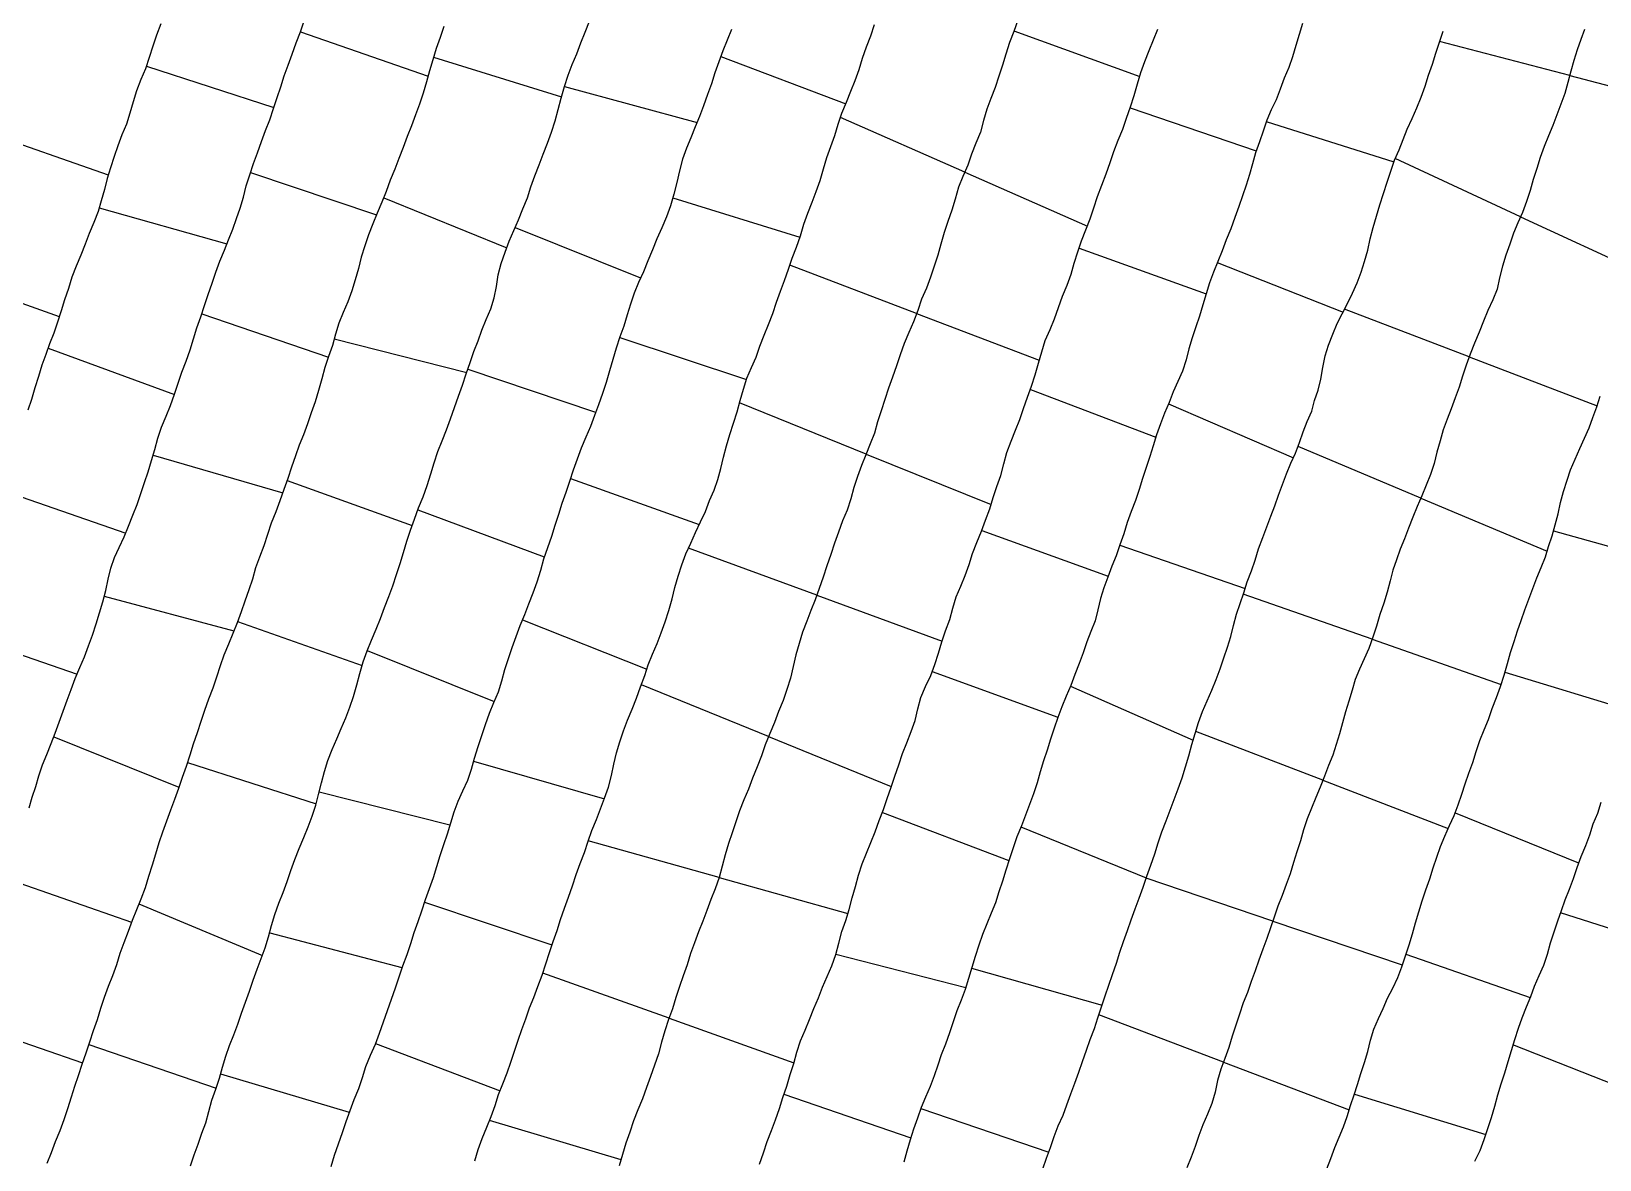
# Model space of a CAD drawing. Extents: x 703186 to 703989, y 1560402 to 1561368.
# Drawn here: x 703844.8 to 703897.3, y 1560794 to 1560831.7 of the extents above; entities that cross this region are included whole.
import ezdxf

# ---------------------------------------------------------------- set-up
doc = ezdxf.new("R2010")
doc.units = 0
doc.layers.add('10124_2002_REAL', color=30, linetype='Continuous')
doc.layers.add('AGROCAD PLL', color=7, linetype='Continuous')

msp = doc.modelspace()

# ---------------------------------------------------------------- linework, layer by layer
at = {"layer": '10124_2002_REAL'}
for points in [[(703849.17, 1560831.9647), (703849.0227, 1560831.5895), (703848.8938, 1560831.213), (703848.7779, 1560830.8381), (703848.6532, 1560830.4559), (703848.5001, 1560830.0973), (703848.3549, 1560829.726), (703848.2461, 1560829.3511), (703848.135, 1560828.9795), (703848.0185, 1560828.6072), (703847.8619, 1560828.2493), (703847.7258, 1560827.8883), (703847.6071, 1560827.5253), (703847.4841, 1560827.1515), (703847.3671, 1560826.7905), (703847.2813, 1560826.4238), (703847.1733, 1560826.0493), (703847.0695, 1560825.6841), (703846.9287, 1560825.3156), (703846.7728, 1560824.9565), (703846.6357, 1560824.5921), (703846.49, 1560824.223), (703846.3359, 1560823.8568), (703846.1949, 1560823.4932), (703846.0772, 1560823.1156), (703845.9485, 1560822.7372), (703845.8296, 1560822.367), (703845.7118, 1560821.9886), (703845.5851, 1560821.6221), (703845.4492, 1560821.2653), (703845.3165, 1560820.9027), (703845.1917, 1560820.5449), (703845.0755, 1560820.174), (703844.9591, 1560819.7864), (703844.8438, 1560819.4072), (703844.7157, 1560819.0425)], [(703844.7602, 1560805.7489), (703844.8705, 1560806.1062), (703844.9822, 1560806.4615), (703845.086, 1560806.8169), (703845.2056, 1560807.1836), (703845.3513, 1560807.5355), (703845.4971, 1560807.9009), (703845.6379, 1560808.2497), (703845.7662, 1560808.6096), (703845.8993, 1560808.9797), (703846.0306, 1560809.3424), (703846.1663, 1560809.7083), (703846.3076, 1560810.0754), (703846.4629, 1560810.4403), (703846.6135, 1560810.801), (703846.7439, 1560811.1602), (703846.8798, 1560811.5221), (703847, 1560811.8974), (703847.1139, 1560812.2668), (703847.2243, 1560812.641), (703847.3234, 1560813.0111), (703847.4077, 1560813.39), (703847.4974, 1560813.7618), (703847.6192, 1560814.1136), (703847.7767, 1560814.4573), (703847.9397, 1560814.8089), (703848.0895, 1560815.1655), (703848.2316, 1560815.5348), (703848.3809, 1560815.8887), (703848.499, 1560816.2537), (703848.6174, 1560816.6222), (703848.7395, 1560816.9876), (703848.8551, 1560817.358), (703848.9637, 1560817.7319), (703849.0679, 1560818.1059), (703849.1889, 1560818.4775), (703849.3431, 1560818.8409), (703849.4858, 1560819.2036), (703849.6254, 1560819.579), (703849.7467, 1560819.9449), (703849.8728, 1560820.3196), (703850.0137, 1560820.6871), (703850.1453, 1560821.0573), (703850.2608, 1560821.4301), (703850.3752, 1560821.8004), (703850.5011, 1560822.1695), (703850.6284, 1560822.5409), (703850.7499, 1560822.9159), (703850.8807, 1560823.287), (703851.0078, 1560823.6569), (703851.1418, 1560824.0224), (703851.2906, 1560824.3943), (703851.4302, 1560824.7405), (703851.5686, 1560825.0968), (703851.6996, 1560825.4507), (703851.8215, 1560825.798), (703851.927, 1560826.1665), (703852.0181, 1560826.5508), (703852.1374, 1560826.9172), (703852.2632, 1560827.2917), (703852.3994, 1560827.6555), (703852.5337, 1560828.0241), (703852.6703, 1560828.3925), (703852.8067, 1560828.758), (703852.933, 1560829.128), (703853.0604, 1560829.4954), (703853.174, 1560829.8528), (703853.2905, 1560830.2251), (703853.4193, 1560830.5846), (703853.5569, 1560830.9502), (703853.6934, 1560831.3283), (703853.8347, 1560831.6966), (703853.9639, 1560832.0662)], [(703858.6265, 1560831.877), (703858.5034, 1560831.5119), (703858.3721, 1560831.1383), (703858.2563, 1560830.7649), (703858.1516, 1560830.39), (703858.0485, 1560830.0195), (703857.9332, 1560829.6482), (703857.8162, 1560829.2786), (703857.6809, 1560828.9188), (703857.5439, 1560828.5568), (703857.3997, 1560828.2002), (703857.2671, 1560827.8335), (703857.1221, 1560827.4645), (703856.985, 1560827.1074), (703856.8388, 1560826.7387), (703856.7059, 1560826.359), (703856.5593, 1560825.9979), (703856.4048, 1560825.6378), (703856.2524, 1560825.2784), (703856.1105, 1560824.9132), (703855.9886, 1560824.5365), (703855.8688, 1560824.1667), (703855.7739, 1560823.7874), (703855.6683, 1560823.4029), (703855.5565, 1560823.0341), (703855.4187, 1560822.6708), (703855.2662, 1560822.3132), (703855.1218, 1560821.9553), (703855.0031, 1560821.5894), (703854.9062, 1560821.2096), (703854.7772, 1560820.8355), (703854.6522, 1560820.4697), (703854.546, 1560820.0912), (703854.4409, 1560819.7074), (703854.3233, 1560819.3281), (703854.1959, 1560818.9555), (703854.0656, 1560818.5877), (703853.9355, 1560818.2201), (703853.7904, 1560817.8767), (703853.6639, 1560817.5156), (703853.5342, 1560817.1403), (703853.4138, 1560816.7649), (703853.2801, 1560816.3928), (703853.1491, 1560816.0172), (703853.0101, 1560815.6442), (703852.8571, 1560815.2696), (703852.728, 1560814.8928), (703852.6097, 1560814.5098), (703852.4697, 1560814.1335), (703852.3365, 1560813.7692), (703852.2266, 1560813.3959), (703852.1056, 1560813.0326), (703851.975, 1560812.6628), (703851.85, 1560812.3023), (703851.7214, 1560811.9383), (703851.5778, 1560811.5782), (703851.4269, 1560811.2179), (703851.2776, 1560810.8559), (703851.1529, 1560810.4903), (703851.0312, 1560810.1222), (703850.9024, 1560809.745), (703850.762, 1560809.379), (703850.6291, 1560809.0026), (703850.5051, 1560808.6393), (703850.3761, 1560808.2608), (703850.2532, 1560807.8783), (703850.1363, 1560807.507), (703850.0161, 1560807.1342), (703849.8809, 1560806.7598), (703849.7536, 1560806.396), (703849.6185, 1560806.0286), (703849.495, 1560805.6645), (703849.3518, 1560805.3005), (703849.2186, 1560804.9377), (703849.1033, 1560804.5782), (703848.9903, 1560804.2016), (703848.8781, 1560803.8304), (703848.7586, 1560803.455), (703848.6385, 1560803.0717), (703848.5019, 1560802.6986), (703848.3508, 1560802.337), (703848.2096, 1560801.9759), (703848.072, 1560801.6073), (703847.932, 1560801.2382), (703847.7981, 1560800.8751), (703847.6808, 1560800.5024), (703847.5473, 1560800.1346), (703847.4077, 1560799.7678), (703847.2694, 1560799.4026), (703847.151, 1560799.0368), (703847.034, 1560798.6625), (703846.9087, 1560798.287), (703846.7851, 1560797.9152), (703846.6568, 1560797.5397), (703846.5256, 1560797.1617), (703846.4014, 1560796.7885), (703846.2768, 1560796.4268), (703846.1642, 1560796.0696), (703846.041, 1560795.685), (703845.9182, 1560795.3152), (703845.7891, 1560794.9503), (703845.6394, 1560794.5741), (703845.4994, 1560794.2157), (703845.3506, 1560793.8576)], [(703850.1609, 1560793.7742), (703850.2848, 1560794.1417), (703850.4168, 1560794.5024), (703850.538, 1560794.8644), (703850.6657, 1560795.2191), (703850.7727, 1560795.5923), (703850.8773, 1560795.967), (703851.0006, 1560796.3376), (703851.1231, 1560796.7057), (703851.2317, 1560797.0699), (703851.3434, 1560797.438), (703851.4603, 1560797.8042), (703851.6028, 1560798.1613), (703851.7434, 1560798.5138), (703851.8689, 1560798.8837), (703851.9978, 1560799.2456), (703852.1273, 1560799.6117), (703852.2503, 1560799.9833), (703852.3825, 1560800.3475), (703852.521, 1560800.7064), (703852.6586, 1560801.063), (703852.7698, 1560801.4342), (703852.8682, 1560801.8077), (703852.9819, 1560802.1803), (703853.1141, 1560802.554), (703853.2607, 1560802.9154), (703853.3919, 1560803.2815), (703853.5183, 1560803.6517), (703853.6501, 1560804.0155), (703853.794, 1560804.3856), (703853.9509, 1560804.754), (703854.0876, 1560805.1096), (703854.229, 1560805.4707), (703854.3443, 1560805.832), (703854.4362, 1560806.1987), (703854.5333, 1560806.5809), (703854.6347, 1560806.9604), (703854.7502, 1560807.3339), (703854.8915, 1560807.6982), (703855.047, 1560808.0551), (703855.1964, 1560808.4019), (703855.3473, 1560808.7535), (703855.4832, 1560809.1096), (703855.6049, 1560809.475), (703855.7207, 1560809.8559), (703855.8219, 1560810.2354), (703855.9288, 1560810.6244), (703856.063, 1560810.9931), (703856.2094, 1560811.3572), (703856.3656, 1560811.7186), (703856.513, 1560812.081), (703856.6501, 1560812.45), (703856.7886, 1560812.8143), (703856.9238, 1560813.1717), (703857.0488, 1560813.5479), (703857.1639, 1560813.9142), (703857.2758, 1560814.2872), (703857.3939, 1560814.6638), (703857.5142, 1560815.0338), (703857.6472, 1560815.4001), (703857.7866, 1560815.776), (703857.9345, 1560816.1514), (703858.0668, 1560816.5315), (703858.1912, 1560816.9119), (703858.3005, 1560817.2878), (703858.4319, 1560817.6617), (703858.5777, 1560818.0215), (703858.7139, 1560818.3831), (703858.8461, 1560818.7564), (703858.9877, 1560819.1321), (703859.1156, 1560819.5114), (703859.2542, 1560819.884), (703859.3803, 1560820.2609), (703859.5075, 1560820.6376), (703859.6336, 1560821.0019), (703859.773, 1560821.3616), (703859.8966, 1560821.7241), (703860.0474, 1560822.0787), (703860.1985, 1560822.4352), (703860.312, 1560822.8002), (703860.3863, 1560823.1825), (703860.4454, 1560823.5745), (703860.5495, 1560823.9481), (703860.6736, 1560824.3269), (703860.8122, 1560824.6924), (703860.9742, 1560825.0489), (703861.1211, 1560825.4149), (703861.2745, 1560825.777), (703861.4301, 1560826.1466), (703861.5403, 1560826.5157), (703861.6752, 1560826.8846), (703861.818, 1560827.251), (703861.9536, 1560827.6095), (703862.0994, 1560827.9704), (703862.2278, 1560828.3407), (703862.351, 1560828.7159), (703862.4542, 1560829.1005), (703862.5544, 1560829.4821), (703862.6589, 1560829.8677), (703862.7842, 1560830.2464), (703862.9188, 1560830.6063), (703863.0743, 1560830.9661), (703863.2122, 1560831.3306), (703863.3503, 1560831.6844), (703863.5, 1560832.0572)], [(703868.2407, 1560831.7707), (703868.1035, 1560831.4145), (703867.9566, 1560831.0593), (703867.8194, 1560830.6969), (703867.6899, 1560830.33), (703867.5745, 1560829.96), (703867.4423, 1560829.5964), (703867.3108, 1560829.2265), (703867.1766, 1560828.8646), (703867.0306, 1560828.5145), (703866.8855, 1560828.1572), (703866.7389, 1560827.8111), (703866.6094, 1560827.4352), (703866.5029, 1560827.0459), (703866.4183, 1560826.656), (703866.3229, 1560826.2658), (703866.2033, 1560825.8806), (703866.0712, 1560825.5057), (703865.9161, 1560825.1427), (703865.7543, 1560824.779), (703865.6029, 1560824.4093), (703865.4506, 1560824.0441), (703865.3, 1560823.6705), (703865.1414, 1560823.315), (703864.9902, 1560822.9579), (703864.8707, 1560822.5928), (703864.7576, 1560822.2277), (703864.6446, 1560821.8566), (703864.5164, 1560821.4919), (703864.3916, 1560821.1163), (703864.2806, 1560820.7407), (703864.1696, 1560820.3602), (703864.0568, 1560819.9711), (703863.9333, 1560819.5983), (703863.7997, 1560819.2286), (703863.6601, 1560818.8647), (703863.53, 1560818.5022), (703863.3717, 1560818.1406), (703863.2175, 1560817.7744), (703863.0829, 1560817.405), (703862.9576, 1560817.0339), (703862.8256, 1560816.6652), (703862.7064, 1560816.288), (703862.5738, 1560815.9237), (703862.4584, 1560815.5549), (703862.3388, 1560815.1869), (703862.2265, 1560814.8152), (703862.0911, 1560814.4404), (703861.9563, 1560814.0581), (703861.8561, 1560813.6789), (703861.7386, 1560813.2982), (703861.6036, 1560812.9233), (703861.4589, 1560812.5554), (703861.3197, 1560812.1967), (703861.1737, 1560811.828), (703861.0349, 1560811.4635), (703860.9048, 1560811.1008), (703860.7821, 1560810.7304), (703860.6572, 1560810.3616), (703860.558, 1560809.9885), (703860.4432, 1560809.6161), (703860.2891, 1560809.2608), (703860.1432, 1560808.897), (703860.0126, 1560808.5261), (703859.8832, 1560808.1596), (703859.7607, 1560807.7855), (703859.6453, 1560807.4019), (703859.538, 1560807.0289), (703859.4166, 1560806.661), (703859.2487, 1560806.3075), (703859.0952, 1560805.9544), (703858.9579, 1560805.6042), (703858.8466, 1560805.23), (703858.7435, 1560804.8667), (703858.6205, 1560804.5103), (703858.4925, 1560804.1436), (703858.3853, 1560803.7781), (703858.2706, 1560803.4062), (703858.135, 1560803.0383), (703858.0052, 1560802.6728), (703857.8795, 1560802.2974), (703857.7619, 1560801.9304), (703857.6298, 1560801.5674), (703857.5174, 1560801.194), (703857.3911, 1560800.8307), (703857.2423, 1560800.457), (703857.1195, 1560800.0868), (703856.9979, 1560799.7118), (703856.87, 1560799.3328), (703856.7359, 1560798.9589), (703856.6049, 1560798.5768), (703856.4699, 1560798.1965), (703856.3305, 1560797.8297), (703856.169, 1560797.4607), (703856.0134, 1560797.0899), (703855.9034, 1560796.7166), (703855.7714, 1560796.3452), (703855.6247, 1560795.9803), (703855.4817, 1560795.6187), (703855.3564, 1560795.2506), (703855.2262, 1560794.8743), (703855.0944, 1560794.5059), (703854.9647, 1560794.1237), (703854.8496, 1560793.7388)], [(703859.6675, 1560793.9402), (703859.78, 1560794.3187), (703859.9127, 1560794.693), (703860.0651, 1560795.0643), (703860.2088, 1560795.4255), (703860.3445, 1560795.7898), (703860.4614, 1560796.1566), (703860.6036, 1560796.5152), (703860.7425, 1560796.8818), (703860.8654, 1560797.2454), (703860.9922, 1560797.6138), (703861.1118, 1560797.9765), (703861.236, 1560798.3355), (703861.3649, 1560798.6954), (703861.4917, 1560799.0555), (703861.633, 1560799.4086), (703861.7749, 1560799.7767), (703861.9137, 1560800.149), (703862.033, 1560800.5289), (703862.1568, 1560800.907), (703862.2801, 1560801.2776), (703862.4133, 1560801.6438), (703862.5298, 1560802.0153), (703862.6646, 1560802.3872), (703862.7983, 1560802.7639), (703862.9278, 1560803.1434), (703863.0562, 1560803.5136), (703863.1854, 1560803.8878), (703863.3262, 1560804.2554), (703863.4537, 1560804.6279), (703863.5791, 1560804.9938), (703863.7271, 1560805.3544), (703863.8666, 1560805.7191), (703864.0036, 1560806.073), (703864.1389, 1560806.4369), (703864.2377, 1560806.8242), (703864.3169, 1560807.205), (703864.4014, 1560807.5873), (703864.5167, 1560807.9564), (703864.6367, 1560808.3211), (703864.7681, 1560808.683), (703864.9226, 1560809.049), (703865.0697, 1560809.4183), (703865.2057, 1560809.7895), (703865.3441, 1560810.1679), (703865.4632, 1560810.5344), (703865.6071, 1560810.8851), (703865.7657, 1560811.2391), (703865.8975, 1560811.5966), (703866.0304, 1560811.9649), (703866.1474, 1560812.3482), (703866.2568, 1560812.7316), (703866.3529, 1560813.1183), (703866.4664, 1560813.4958), (703866.5818, 1560813.8771), (703866.7226, 1560814.2388), (703866.8832, 1560814.5928), (703867.0434, 1560814.9541), (703867.2067, 1560815.3092), (703867.376, 1560815.6603), (703867.5117, 1560816.0217), (703867.6643, 1560816.3731), (703867.7882, 1560816.7282), (703867.8862, 1560817.0978), (703867.9732, 1560817.4718), (703868.0785, 1560817.8524), (703868.1914, 1560818.2361), (703868.3101, 1560818.6139), (703868.4322, 1560818.9866), (703868.539, 1560819.3728), (703868.6435, 1560819.7447), (703868.7627, 1560820.1161), (703868.912, 1560820.4688), (703869.0663, 1560820.8219), (703869.1947, 1560821.1838), (703869.3337, 1560821.5492), (703869.4837, 1560821.9131), (703869.6308, 1560822.2789), (703869.7478, 1560822.6527), (703869.8863, 1560823.0264), (703870.0213, 1560823.3853), (703870.1523, 1560823.7579), (703870.2758, 1560824.1284), (703870.4168, 1560824.4963), (703870.549, 1560824.875), (703870.6625, 1560825.2606), (703870.7927, 1560825.6289), (703870.9397, 1560825.9991), (703871.0821, 1560826.3623), (703871.2113, 1560826.7292), (703871.3256, 1560827.1128), (703871.4289, 1560827.4907), (703871.5621, 1560827.8624), (703871.6998, 1560828.226), (703871.8134, 1560828.6078), (703871.935, 1560828.9754), (703872.0895, 1560829.3398), (703872.2316, 1560829.711), (703872.3758, 1560830.0735), (703872.5137, 1560830.4383), (703872.6218, 1560830.8211), (703872.7581, 1560831.1929), (703872.9068, 1560831.5634), (703873.0218, 1560831.9378)], [(703877.8166, 1560832.0852), (703877.6807, 1560831.7087), (703877.5415, 1560831.3344), (703877.4136, 1560830.9551), (703877.3026, 1560830.581), (703877.187, 1560830.2111), (703877.0648, 1560829.8325), (703876.9211, 1560829.4719), (703876.7836, 1560829.1088), (703876.6655, 1560828.7304), (703876.5673, 1560828.3454), (703876.4118, 1560827.9755), (703876.2665, 1560827.6106), (703876.1449, 1560827.2329), (703875.9821, 1560826.8631), (703875.8408, 1560826.4975), (703875.7243, 1560826.1058), (703875.6101, 1560825.7278), (703875.4816, 1560825.3566), (703875.3601, 1560824.9808), (703875.2492, 1560824.6015), (703875.1474, 1560824.2276), (703875.0254, 1560823.863), (703874.9031, 1560823.4934), (703874.7632, 1560823.1201), (703874.6031, 1560822.7592), (703874.473, 1560822.3784), (703874.3302, 1560822.0038), (703874.1749, 1560821.6386), (703874.0213, 1560821.2764), (703873.8827, 1560820.9008), (703873.7572, 1560820.5261), (703873.6253, 1560820.1528), (703873.4995, 1560819.7755), (703873.3726, 1560819.397), (703873.2494, 1560819.0274), (703873.1302, 1560818.6523), (703873.0213, 1560818.2792), (703872.8836, 1560817.9165), (703872.7366, 1560817.5531), (703872.5913, 1560817.1897), (703872.4552, 1560816.8253), (703872.3409, 1560816.4557), (703872.2354, 1560816.0775), (703872.1085, 1560815.7039), (703871.9624, 1560815.3416), (703871.8272, 1560814.9707), (703871.6932, 1560814.596), (703871.5623, 1560814.2207), (703871.4281, 1560813.8363), (703871.309, 1560813.4584), (703871.1795, 1560813.0827), (703871.042, 1560812.7083), (703870.8975, 1560812.3497), (703870.7636, 1560811.9868), (703870.6179, 1560811.6256), (703870.5058, 1560811.2468), (703870.4022, 1560810.8584), (703870.3125, 1560810.4751), (703870.2155, 1560810.0843), (703870.0973, 1560809.7031), (703869.9712, 1560809.3357), (703869.8192, 1560808.9714), (703869.683, 1560808.6032), (703869.5278, 1560808.2301), (703869.3763, 1560807.8578), (703869.2471, 1560807.4823), (703869.1019, 1560807.1128), (703868.9522, 1560806.7434), (703868.8123, 1560806.3766), (703868.6537, 1560806.0129), (703868.5182, 1560805.6501), (703868.3892, 1560805.2814), (703868.2653, 1560804.9156), (703868.1465, 1560804.5498), (703868.0324, 1560804.172), (703867.9385, 1560803.7929), (703867.8326, 1560803.4138), (703867.6976, 1560803.0427), (703867.5546, 1560802.6847), (703867.4239, 1560802.3177), (703867.2849, 1560801.9526), (703867.1386, 1560801.5995), (703867.0044, 1560801.2353), (703866.8791, 1560800.8722), (703866.7652, 1560800.4988), (703866.63, 1560800.1316), (703866.5104, 1560799.7709), (703866.3864, 1560799.4072), (703866.2705, 1560799.0307), (703866.1413, 1560798.6686), (703866.0167, 1560798.2913), (703865.911, 1560797.912), (703865.806, 1560797.5258), (703865.6743, 1560797.1419), (703865.5428, 1560796.7665), (703865.4077, 1560796.3958), (703865.2656, 1560796.0185), (703865.1155, 1560795.6519), (703864.9707, 1560795.2805), (703864.8441, 1560794.9049), (703864.7178, 1560794.5355), (703864.6066, 1560794.1546), (703864.4941, 1560793.7793)], [(703869.1812, 1560793.8356), (703869.3129, 1560794.2071), (703869.4403, 1560794.5875), (703869.5804, 1560794.9536), (703869.7142, 1560795.3192), (703869.8485, 1560795.6901), (703869.9642, 1560796.065), (703870.0932, 1560796.4414), (703870.2045, 1560796.8309), (703870.328, 1560797.2019), (703870.4319, 1560797.5748), (703870.5569, 1560797.9504), (703870.7091, 1560798.3105), (703870.8557, 1560798.6699), (703871.0006, 1560799.034), (703871.1511, 1560799.3984), (703871.2901, 1560799.7495), (703871.4498, 1560800.11), (703871.6025, 1560800.4689), (703871.7337, 1560800.8404), (703871.8317, 1560801.2245), (703871.9332, 1560801.6107), (703872.0629, 1560801.9827), (703872.1797, 1560802.3531), (703872.2783, 1560802.7366), (703872.3866, 1560803.1178), (703872.4942, 1560803.4998), (703872.6165, 1560803.87), (703872.7584, 1560804.2319), (703872.9094, 1560804.5851), (703873.0469, 1560804.9493), (703873.1832, 1560805.319), (703873.3234, 1560805.6864), (703873.4479, 1560806.0632), (703873.5798, 1560806.4382), (703873.7119, 1560806.8107), (703873.8459, 1560807.1807), (703873.9661, 1560807.559), (703874.1086, 1560807.9256), (703874.2569, 1560808.2953), (703874.3829, 1560808.6716), (703874.4811, 1560809.0632), (703874.579, 1560809.4423), (703874.734, 1560809.8084), (703874.9061, 1560810.1692), (703875.0399, 1560810.537), (703875.1673, 1560810.9138), (703875.2758, 1560811.2933), (703875.4033, 1560811.6675), (703875.5413, 1560812.0413), (703875.6467, 1560812.4199), (703875.7559, 1560812.8002), (703875.9106, 1560813.1618), (703876.063, 1560813.5199), (703876.1943, 1560813.8888), (703876.308, 1560814.2544), (703876.4525, 1560814.6243), (703876.6037, 1560814.9975), (703876.7369, 1560815.3662), (703876.8796, 1560815.7474), (703876.9995, 1560816.1233), (703877.117, 1560816.4929), (703877.2506, 1560816.8642), (703877.3534, 1560817.2451), (703877.451, 1560817.6321), (703877.592, 1560818.006), (703877.7441, 1560818.3749), (703877.8807, 1560818.7355), (703878.0139, 1560819.0992), (703878.1387, 1560819.4779), (703878.2809, 1560819.8507), (703878.3986, 1560820.2313), (703878.5084, 1560820.6147), (703878.619, 1560820.9919), (703878.7368, 1560821.372), (703878.8974, 1560821.7378), (703879.0429, 1560822.1046), (703879.1835, 1560822.4749), (703879.314, 1560822.852), (703879.4637, 1560823.2227), (703879.5999, 1560823.59), (703879.7064, 1560823.9662), (703879.8218, 1560824.3423), (703879.9528, 1560824.707), (703880.097, 1560825.0741), (703880.2407, 1560825.4382), (703880.363, 1560825.8142), (703880.4851, 1560826.195), (703880.6245, 1560826.5684), (703880.7742, 1560826.9437), (703880.9075, 1560827.3222), (703881.0339, 1560827.6968), (703881.1738, 1560828.069), (703881.3281, 1560828.437), (703881.4574, 1560828.8142), (703881.5875, 1560829.193), (703881.7107, 1560829.5727), (703881.8212, 1560829.9555), (703881.9326, 1560830.3342), (703882.0609, 1560830.7087), (703882.207, 1560831.0735), (703882.3572, 1560831.4274), (703882.4974, 1560831.7872)], [(703887.3381, 1560831.9742), (703887.221, 1560831.6078), (703887.1184, 1560831.2398), (703887.0052, 1560830.8652), (703886.8773, 1560830.4995), (703886.725, 1560830.1447), (703886.585, 1560829.7766), (703886.4533, 1560829.4246), (703886.2932, 1560829.0903), (703886.1397, 1560828.7443), (703886.0227, 1560828.3757), (703885.895, 1560828.0171), (703885.764, 1560827.6522), (703885.6613, 1560827.2872), (703885.5689, 1560826.9227), (703885.4556, 1560826.5668), (703885.3332, 1560826.2098), (703885.2082, 1560825.8529), (703885.0745, 1560825.4869), (703884.9393, 1560825.1105), (703884.7881, 1560824.7419), (703884.655, 1560824.373), (703884.5021, 1560824.0175), (703884.3621, 1560823.6615), (703884.2275, 1560823.3007), (703884.1154, 1560822.936), (703884.0071, 1560822.5655), (703883.893, 1560822.1931), (703883.7741, 1560821.8271), (703883.6494, 1560821.4673), (703883.5394, 1560821.0998), (703883.4487, 1560820.7278), (703883.3273, 1560820.3512), (703883.1641, 1560820.0038), (703883.0087, 1560819.6605), (703882.8767, 1560819.2962), (703882.7226, 1560818.9409), (703882.5834, 1560818.5887), (703882.4585, 1560818.2255), (703882.3454, 1560817.8578), (703882.2293, 1560817.4921), (703882.107, 1560817.1254), (703881.9849, 1560816.7617), (703881.8712, 1560816.3914), (703881.7499, 1560816.0213), (703881.6112, 1560815.6567), (703881.4752, 1560815.2876), (703881.3604, 1560814.9111), (703881.2296, 1560814.5402), (703881.1043, 1560814.1785), (703880.9661, 1560813.8261), (703880.8263, 1560813.4641), (703880.6905, 1560813.108), (703880.585, 1560812.7436), (703880.4955, 1560812.3692), (703880.4014, 1560811.9985), (703880.2602, 1560811.6432), (703880.1213, 1560811.2979), (703880.0084, 1560810.9359), (703879.8702, 1560810.5706), (703879.7282, 1560810.2044), (703879.5916, 1560809.84), (703879.4335, 1560809.4823), (703879.288, 1560809.1251), (703879.1541, 1560808.77), (703879.0318, 1560808.4077), (703878.9092, 1560808.0476), (703878.7946, 1560807.679), (703878.6812, 1560807.3148), (703878.5678, 1560806.9494), (703878.4644, 1560806.5804), (703878.3418, 1560806.22), (703878.2087, 1560805.8593), (703878.0766, 1560805.5017), (703877.9376, 1560805.1428), (703877.7905, 1560804.7812), (703877.6646, 1560804.4126), (703877.5406, 1560804.0434), (703877.4172, 1560803.6638), (703877.3026, 1560803.2977), (703877.1875, 1560802.9359), (703877.0668, 1560802.5739), (703876.9234, 1560802.2215), (703876.788, 1560801.8688), (703876.6414, 1560801.5125), (703876.5096, 1560801.1527), (703876.3873, 1560800.7803), (703876.2778, 1560800.4082), (703876.1743, 1560800.0433), (703876.0568, 1560799.6725), (703875.9243, 1560799.3157), (703875.7812, 1560798.962), (703875.6594, 1560798.5893), (703875.5375, 1560798.2189), (703875.4025, 1560797.8497), (703875.2581, 1560797.4906), (703875.1394, 1560797.1375), (703875.0261, 1560796.7812), (703874.8873, 1560796.4285), (703874.7374, 1560796.0773), (703874.5875, 1560795.7278), (703874.4651, 1560795.3705), (703874.333, 1560795.001), (703874.2145, 1560794.6425), (703874.1134, 1560794.2689), (703874.0063, 1560793.895)], [(703878.6548, 1560793.6701), (703878.7828, 1560794.0323), (703878.907, 1560794.3942), (703879.0318, 1560794.752), (703879.171, 1560795.1179), (703879.3359, 1560795.4674), (703879.4624, 1560795.8202), (703879.5934, 1560796.1844), (703879.7276, 1560796.5433), (703879.8561, 1560796.9058), (703879.9808, 1560797.2678), (703880.11, 1560797.6392), (703880.2423, 1560798.0033), (703880.3768, 1560798.3628), (703880.4904, 1560798.7289), (703880.6196, 1560799.0963), (703880.7415, 1560799.4585), (703880.8658, 1560799.822), (703880.9887, 1560800.1793), (703881.1134, 1560800.5485), (703881.2269, 1560800.9181), (703881.3489, 1560801.2801), (703881.4806, 1560801.641), (703881.6035, 1560802.006), (703881.7383, 1560802.3652), (703881.8713, 1560802.725), (703882.0085, 1560803.0919), (703882.1316, 1560803.4631), (703882.2656, 1560803.8331), (703882.3979, 1560804.2038), (703882.5104, 1560804.5763), (703882.6299, 1560804.9435), (703882.7792, 1560805.3076), (703882.9132, 1560805.6714), (703883.0403, 1560806.0241), (703883.1771, 1560806.3869), (703883.3076, 1560806.7508), (703883.4296, 1560807.1164), (703883.5372, 1560807.4871), (703883.6332, 1560807.8632), (703883.7464, 1560808.236), (703883.8614, 1560808.5993), (703883.9937, 1560808.9639), (703884.1452, 1560809.3245), (703884.3023, 1560809.6795), (703884.4523, 1560810.0434), (703884.5811, 1560810.3975), (703884.7108, 1560810.7587), (703884.8312, 1560811.1196), (703884.9427, 1560811.4747), (703885.0336, 1560811.8407), (703885.1249, 1560812.2186), (703885.2487, 1560812.5791), (703885.3711, 1560812.9314), (703885.4898, 1560813.3021), (703885.6286, 1560813.6674), (703885.7501, 1560814.0328), (703885.8681, 1560814.4128), (703886.0051, 1560814.7831), (703886.1415, 1560815.1409), (703886.2758, 1560815.4999), (703886.4063, 1560815.8516), (703886.5356, 1560816.2054), (703886.6672, 1560816.5646), (703886.7983, 1560816.9175), (703886.9469, 1560817.2704), (703887.106, 1560817.6066), (703887.2408, 1560817.9611), (703887.355, 1560818.3258), (703887.4924, 1560818.668), (703887.6446, 1560819.0163), (703887.74, 1560819.369), (703887.8612, 1560819.7126), (703887.9466, 1560820.0833), (703888.0171, 1560820.4664), (703888.0894, 1560820.8659), (703888.2028, 1560821.2224), (703888.3522, 1560821.5841), (703888.4948, 1560821.9384), (703888.6673, 1560822.2709), (703888.8416, 1560822.6154), (703889.0076, 1560822.9566), (703889.1639, 1560823.3014), (703889.3011, 1560823.6598), (703889.4123, 1560824.0213), (703889.52, 1560824.397), (703889.6009, 1560824.7695), (703889.6985, 1560825.1511), (703889.8135, 1560825.5317), (703889.9162, 1560825.9139), (703890.0395, 1560826.2922), (703890.1642, 1560826.6667), (703890.2863, 1560827.0397), (703890.4119, 1560827.4011), (703890.5637, 1560827.7487), (703890.7058, 1560828.0927), (703890.8381, 1560828.4463), (703890.9994, 1560828.7946), (703891.1607, 1560829.1499), (703891.3069, 1560829.5103), (703891.4413, 1560829.8765), (703891.5534, 1560830.2451), (703891.6787, 1560830.6125), (703891.7912, 1560830.9789), (703891.9154, 1560831.3547), (703892.0426, 1560831.7199)], [(703896.7618, 1560831.7768), (703896.6397, 1560831.4394), (703896.5168, 1560831.089), (703896.4074, 1560830.7423), (703896.309, 1560830.3793), (703896.209, 1560829.9974), (703896.1058, 1560829.6354), (703895.9736, 1560829.2757), (703895.8432, 1560828.9197), (703895.7065, 1560828.5679), (703895.5554, 1560828.2182), (703895.4151, 1560827.8615), (703895.2856, 1560827.4916), (703895.169, 1560827.1257), (703895.0532, 1560826.7611), (703894.946, 1560826.3938), (703894.8282, 1560826.0269), (703894.6921, 1560825.6602), (703894.5317, 1560825.3139), (703894.3952, 1560824.9659), (703894.2674, 1560824.5961), (703894.1387, 1560824.2311), (703894.0213, 1560823.8592), (703893.9274, 1560823.4755), (703893.8422, 1560823.0958), (703893.701, 1560822.7355), (703893.5356, 1560822.3776), (703893.3883, 1560822.0188), (703893.241, 1560821.6576), (703893.0859, 1560821.2893), (703892.944, 1560820.9219), (703892.8031, 1560820.5535), (703892.6846, 1560820.1831), (703892.5769, 1560819.8099), (703892.4448, 1560819.4536), (703892.3117, 1560819.0944), (703892.1715, 1560818.744), (703892.0422, 1560818.3899), (703891.9355, 1560818.0229), (703891.8328, 1560817.6416), (703891.7357, 1560817.2654), (703891.6112, 1560816.8954), (703891.4743, 1560816.5365), (703891.3217, 1560816.1827), (703891.17, 1560815.8213), (703891.0207, 1560815.4619), (703890.881, 1560815.1038), (703890.7491, 1560814.7466), (703890.6028, 1560814.401), (703890.4734, 1560814.0449), (703890.3598, 1560813.6965), (703890.263, 1560813.3347), (703890.1666, 1560812.9584), (703890.0518, 1560812.5915), (703889.9268, 1560812.2146), (703889.8097, 1560811.8269), (703889.687, 1560811.4536), (703889.5563, 1560811.0806), (703889.4025, 1560810.7281), (703889.2463, 1560810.383), (703889.0983, 1560810.0339), (703888.9913, 1560809.6844), (703888.8812, 1560809.3155), (703888.7698, 1560808.9574), (703888.6717, 1560808.59), (703888.5742, 1560808.2193), (703888.4661, 1560807.8596), (703888.35, 1560807.5036), (703888.2043, 1560807.1618), (703888.0726, 1560806.8083), (703887.9323, 1560806.4434), (703887.7829, 1560806.0883), (703887.634, 1560805.7372), (703887.4972, 1560805.3802), (703887.3661, 1560805.013), (703887.2639, 1560804.6478), (703887.1514, 1560804.2763), (703887.0376, 1560803.9156), (703886.9245, 1560803.5435), (703886.788, 1560803.1793), (703886.6525, 1560802.8132), (703886.5147, 1560802.4557), (703886.3879, 1560802.0943), (703886.2653, 1560801.7317), (703886.1414, 1560801.3764), (703886.0141, 1560801.0178), (703885.8801, 1560800.6581), (703885.758, 1560800.302), (703885.6252, 1560799.942), (703885.4954, 1560799.5775), (703885.3548, 1560799.2251), (703885.2251, 1560798.8479), (703885.1048, 1560798.4762), (703884.9861, 1560798.114), (703884.8763, 1560797.7328), (703884.7442, 1560797.3669), (703884.6078, 1560797.0078), (703884.4999, 1560796.6271), (703884.4132, 1560796.2439), (703884.3054, 1560795.8615), (703884.1555, 1560795.5043), (703884.0065, 1560795.1495), (703883.8716, 1560794.7851), (703883.7459, 1560794.4247), (703883.6115, 1560794.0692), (703883.4694, 1560793.7069)], [(703888.1466, 1560793.6701), (703888.2855, 1560794.0225), (703888.4209, 1560794.3836), (703888.5627, 1560794.7373), (703888.7098, 1560795.0802), (703888.8302, 1560795.4301), (703888.9464, 1560795.789), (703889.0626, 1560796.1484), (703889.1709, 1560796.4994), (703889.2906, 1560796.8632), (703889.4117, 1560797.2316), (703889.5241, 1560797.6006), (703889.6145, 1560797.9771), (703889.723, 1560798.3472), (703889.874, 1560798.7006), (703890.0313, 1560799.0391), (703890.1789, 1560799.3801), (703890.3616, 1560799.7134), (703890.5181, 1560800.0746), (703890.6519, 1560800.4354), (703890.7745, 1560800.7975), (703890.9025, 1560801.1637), (703891.0136, 1560801.5288), (703891.1137, 1560801.897), (703891.2294, 1560802.2668), (703891.3392, 1560802.6329), (703891.4593, 1560803.0014), (703891.5945, 1560803.3689), (703891.6996, 1560803.7372), (703891.8319, 1560804.0933), (703891.9502, 1560804.4537), (703892.1002, 1560804.8043), (703892.2455, 1560805.1548), (703892.4018, 1560805.4934), (703892.5422, 1560805.8423), (703892.6633, 1560806.1989), (703892.7783, 1560806.5498), (703892.8934, 1560806.9082), (703893.0332, 1560807.2678), (703893.1454, 1560807.6341), (703893.2607, 1560807.9936), (703893.4079, 1560808.3506), (703893.5511, 1560808.7038), (703893.681, 1560809.0686), (703893.8185, 1560809.4319), (703893.9517, 1560809.8045), (703894.0731, 1560810.1866), (703894.1897, 1560810.5683), (703894.2894, 1560810.9465), (703894.4086, 1560811.31), (703894.526, 1560811.6636), (703894.6512, 1560812.0157), (703894.7738, 1560812.3686), (703894.9058, 1560812.7251), (703895.0416, 1560813.0829), (703895.1732, 1560813.4406), (703895.3184, 1560813.7895), (703895.4558, 1560814.1351), (703895.5661, 1560814.4855), (703895.6835, 1560814.842), (703895.7852, 1560815.2063), (703895.8815, 1560815.5797), (703895.9644, 1560815.958), (703896.0634, 1560816.3275), (703896.1846, 1560816.6996), (703896.3012, 1560817.052), (703896.453, 1560817.4043), (703896.61, 1560817.7585), (703896.7659, 1560818.1044), (703896.922, 1560818.4504), (703897.0459, 1560818.8006), (703897.1716, 1560819.1558), (703897.2854, 1560819.509)], [(703897.3149, 1560805.9274), (703897.1969, 1560805.5622), (703897.0482, 1560805.2064), (703896.9324, 1560804.8384), (703896.7974, 1560804.4755), (703896.6414, 1560804.1134), (703896.5084, 1560803.7457), (703896.3832, 1560803.3786), (703896.2528, 1560803.0162), (703896.1101, 1560802.6607), (703895.9881, 1560802.3025), (703895.8632, 1560801.9546), (703895.7358, 1560801.5894), (703895.6121, 1560801.2192), (703895.5196, 1560800.8457), (703895.3905, 1560800.4744), (703895.2339, 1560800.1256), (703895.083, 1560799.7756), (703894.9552, 1560799.4273), (703894.8125, 1560799.079), (703894.6711, 1560798.7192), (703894.5411, 1560798.3646), (703894.4214, 1560797.9888), (703894.3141, 1560797.6197), (703894.2062, 1560797.2529), (703894.0882, 1560796.8731), (703893.971, 1560796.5045), (703893.8537, 1560796.141), (703893.7522, 1560795.7587), (703893.6391, 1560795.3854), (703893.5267, 1560795.0124), (703893.4035, 1560794.6481), (703893.2645, 1560794.28), (703893.0893, 1560793.9216)]]:
    msp.add_lwpolyline(points, dxfattribs=at)
at = {"layer": 'AGROCAD PLL', "color": 3, "true_color": 0x00ff00}
for points in [[(703853.8359, 1560831.7), (703858.1012, 1560830.209)], [(703877.6864, 1560831.7246), (703881.8948, 1560830.2056)], [(703896.2703, 1560830.2317), (703891.9209, 1560831.3706)], [(703896.2703, 1560830.2317), (703891.9209, 1560831.3706)], [(703858.284, 1560830.8542), (703862.5663, 1560829.5262)], [(703867.8869, 1560830.8752), (703872.0692, 1560829.2918)], [(703848.6848, 1560830.5528), (703852.9451, 1560829.1628)], [(703896.2703, 1560830.2317), (703900.6526, 1560829.0842)], [(703881.5757, 1560829.1586), (703885.7857, 1560827.7126)], [(703876.0454, 1560827.007), (703871.8891, 1560828.8367)], [(703876.0454, 1560827.007), (703871.8891, 1560828.8367)], [(703886.1251, 1560828.6984), (703890.3921, 1560827.344)], [(703843.198, 1560828.3895), (703847.409, 1560826.9197)], [(703876.0454, 1560827.007), (703880.1472, 1560825.2012)], [(703894.625, 1560825.5152), (703898.7384, 1560823.61)], [(703861.0145, 1560825.1494), (703865.2087, 1560823.466)], [(703879.8649, 1560824.4622), (703884.1152, 1560822.9355)], [(703879.8649, 1560824.4622), (703884.1152, 1560822.9355)], [(703874.4348, 1560822.2782), (703870.1975, 1560823.8935)], [(703874.4348, 1560822.2782), (703870.1975, 1560823.8935)], [(703884.4869, 1560823.9787), (703888.6942, 1560822.3242)], [(703841.5142, 1560823.6884), (703845.7703, 1560822.1765)], [(703850.5342, 1560822.2662), (703854.77, 1560820.8144)], [(703892.9086, 1560820.8293), (703888.7438, 1560822.4221)], [(703892.9086, 1560820.8293), (703888.7438, 1560822.4221)], [(703864.5117, 1560821.4777), (703868.7479, 1560820.0701)], [(703845.3961, 1560821.1203), (703849.6233, 1560819.5733)], [(703845.3961, 1560821.1203), (703849.6235, 1560819.5732)], [(703859.4346, 1560820.4217), (703863.7043, 1560818.9799)], [(703878.2384, 1560819.7393), (703882.4321, 1560818.1397)], [(703882.8604, 1560819.2586), (703887.0316, 1560817.4494)], [(703848.9083, 1560817.5412), (703853.2417, 1560816.2826)], [(703872.7456, 1560817.5755), (703876.9236, 1560815.8854)], [(703857.7626, 1560815.7114), (703861.9869, 1560814.1448)], [(703876.6104, 1560815.0161), (703880.8361, 1560813.4895)], [(703847.2742, 1560812.8275), (703851.6127, 1560811.6658)], [(703871.0968, 1560812.8576), (703875.2847, 1560811.3195)], [(703861.2539, 1560812.0305), (703865.414, 1560810.3831)], [(703874.9549, 1560810.3034), (703879.156, 1560808.7751)], [(703874.9549, 1560810.3034), (703879.1558, 1560808.7751)], [(703879.5828, 1560809.8201), (703883.6778, 1560808.0102)], [(703845.5873, 1560808.1243), (703849.7678, 1560806.4367)], [(703850.0586, 1560807.2661), (703854.3564, 1560805.8804)], [(703888.019, 1560806.6688), (703892.2058, 1560805.059)], [(703854.4582, 1560806.2854), (703858.8308, 1560805.1745)], [(703873.2891, 1560805.5966), (703877.5206, 1560803.9819)], [(703892.4348, 1560805.5753), (703896.5685, 1560803.9119)], [(703877.9232, 1560805.1075), (703882.1118, 1560803.4035)], [(703867.8341, 1560803.4193), (703863.4584, 1560804.6417)], [(703867.8341, 1560803.4193), (703863.4584, 1560804.6417)], [(703867.8341, 1560803.4193), (703863.4584, 1560804.6417)], [(703867.8341, 1560803.4193), (703863.4584, 1560804.6417)], [(703843.9682, 1560803.3966), (703848.1902, 1560801.9239)], [(703867.8341, 1560803.4193), (703872.1369, 1560802.2174)], [(703886.3431, 1560801.9619), (703882.1086, 1560803.3937)], [(703886.3431, 1560801.9619), (703882.1086, 1560803.3937)], [(703848.4353, 1560802.5391), (703852.5627, 1560800.8144)], [(703857.9783, 1560802.5926), (703862.2425, 1560801.1647)], [(703871.7363, 1560800.8504), (703876.079, 1560799.7424)], [(703876.2728, 1560800.3907), (703880.6385, 1560799.1524)], [(703866.1565, 1560798.7111), (703861.9352, 1560800.2173)], [(703866.1565, 1560798.7111), (703861.9352, 1560800.2173)], [(703842.2899, 1560798.6883), (703846.5454, 1560797.2187)], [(703884.6968, 1560797.2422), (703880.5249, 1560798.8269)], [(703884.6968, 1560797.2422), (703880.5249, 1560798.8269)], [(703846.7564, 1560797.8312), (703851.0136, 1560796.3766)], [(703856.3451, 1560797.8681), (703860.5121, 1560796.2845)], [(703898.5762, 1560796.1571), (703894.3737, 1560797.8247)], [(703884.6968, 1560797.2422), (703888.9, 1560795.6457)], [(703851.1665, 1560796.8511), (703855.4649, 1560795.5694)], [(703869.9994, 1560796.1676), (703874.2384, 1560794.7148)], [(703874.5752, 1560795.6918), (703878.8498, 1560794.2275)]]:
    msp.add_lwpolyline(points, dxfattribs=at)
at = {"layer": 'AGROCAD PLL', "color": 1, "true_color": 0xff0000}
for points in [[(703862.6581, 1560829.8646), (703867.0925, 1560828.6628)], [(703894.625, 1560825.5152), (703890.4357, 1560827.4556)], [(703894.625, 1560825.5152), (703890.4357, 1560827.4556)], [(703854.9633, 1560821.4336), (703859.3945, 1560820.303)], [(703892.9086, 1560820.8293), (703897.1839, 1560819.1941)], [(703872.7456, 1560817.5755), (703868.5152, 1560819.2867)], [(703872.7456, 1560817.5755), (703868.5152, 1560819.2867)], [(703862.8604, 1560816.7623), (703867.1661, 1560815.2208)], [(703843.679, 1560816.4294), (703847.9925, 1560814.9345)], [(703891.289, 1560816.1047), (703895.5171, 1560814.3299)], [(703871.0968, 1560812.8576), (703866.8102, 1560814.4318)], [(703871.0968, 1560812.8576), (703866.8102, 1560814.4318)], [(703889.6621, 1560811.3826), (703885.3571, 1560812.8911)], [(703889.6621, 1560811.3826), (703885.3571, 1560812.8911)], [(703842.0465, 1560811.7076), (703846.3695, 1560810.2208)], [(703889.6621, 1560811.3826), (703893.9732, 1560809.872)], [(703856.0698, 1560811.0099), (703860.3085, 1560809.3056)], [(703869.4879, 1560808.1321), (703865.2328, 1560809.8636)], [(703869.4879, 1560808.1321), (703865.2328, 1560809.8636)], [(703888.019, 1560806.6688), (703883.7677, 1560808.3033)], [(703888.019, 1560806.6688), (703883.7677, 1560808.3033)], [(703859.6187, 1560807.3095), (703863.9949, 1560806.0506)], [(703886.3431, 1560801.9619), (703890.6731, 1560800.4979)], [(703852.806, 1560801.5717), (703857.2258, 1560800.4073)], [(703889.0717, 1560796.1779), (703893.4627, 1560794.8231)], [(703864.5538, 1560793.9785), (703860.1574, 1560795.2964)], [(703864.5538, 1560793.9785), (703860.1574, 1560795.2964)]]:
    msp.add_lwpolyline(points, dxfattribs=at)
at = {"layer": 'AGROCAD PLL', "color": 5, "true_color": 0x0000ff}
for points in [[(703852.1617, 1560826.9896), (703856.3775, 1560825.5735)], [(703856.6185, 1560826.1438), (703860.7297, 1560824.4748)], [(703866.286, 1560826.1468), (703870.5327, 1560824.8283)], [(703847.1067, 1560825.8152), (703851.3744, 1560824.6022)], [(703874.4348, 1560822.2782), (703878.5376, 1560820.7142)], [(703891.289, 1560816.1047), (703887.1893, 1560817.8256)], [(703891.289, 1560816.1047), (703887.1893, 1560817.8256)], [(703853.3875, 1560816.6917), (703857.5705, 1560815.1887)], [(703895.7305, 1560815.0103), (703900.0114, 1560813.8152)], [(703881.2279, 1560814.5353), (703885.4197, 1560813.0832)], [(703851.7342, 1560811.9746), (703855.8958, 1560810.5043)], [(703894.1034, 1560810.2859), (703898.3468, 1560808.9897)], [(703869.4879, 1560808.1321), (703873.5887, 1560806.4634)], [(703900.198, 1560800.8836), (703895.964, 1560802.2354)], [(703890.7957, 1560800.8581), (703894.9469, 1560799.4071)], [(703866.1565, 1560798.7111), (703870.3333, 1560797.2208)]]:
    msp.add_lwpolyline(points, dxfattribs=at)

doc.saveas('drawing.dxf')
